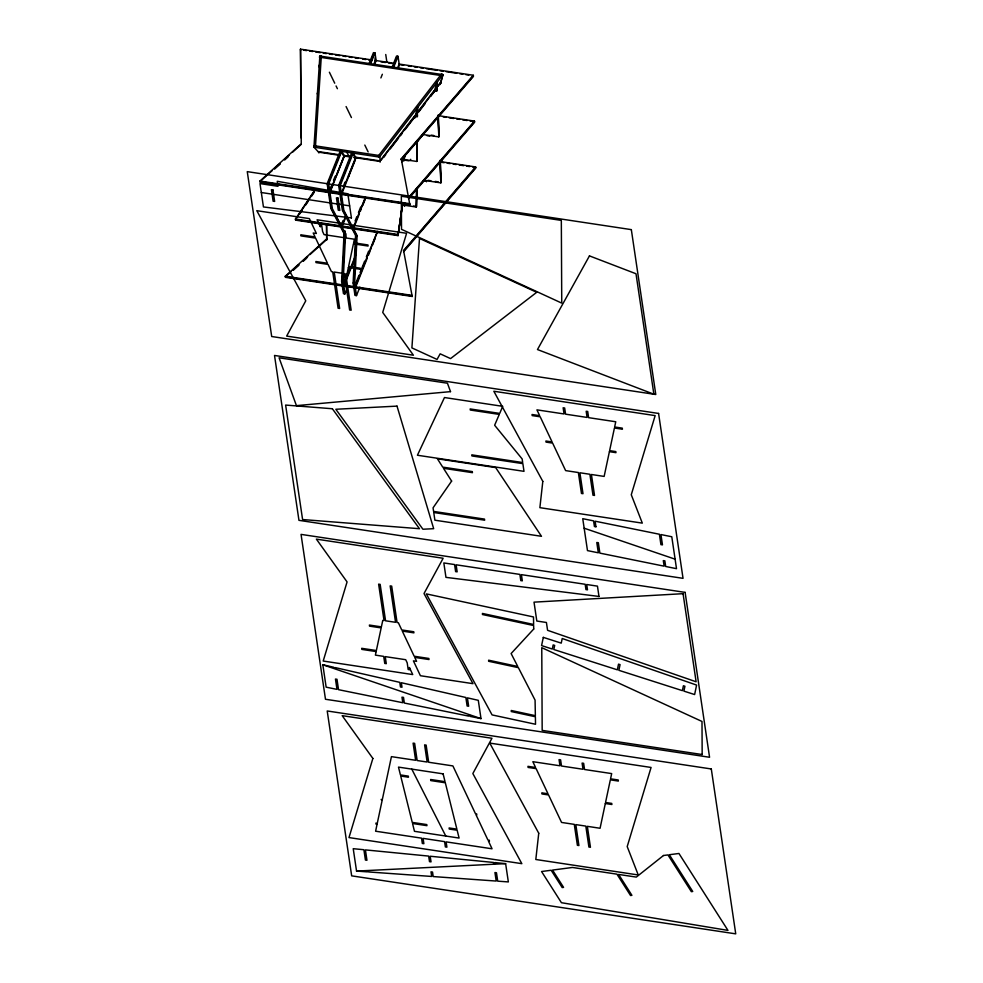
<?xml version="1.0" encoding="UTF-8"?>
<svg xmlns="http://www.w3.org/2000/svg" width="983" height="983" viewBox="0 0 983 983"><rect width="100%" height="100%" fill="white"/><g stroke="black" fill="none" stroke-linecap="round" stroke-linejoin="round"><path stroke-width="1.47" d="M404.578 206.356L404.418 205.25L416.313 207.044L416.485 188.625M401.85 161.851L403.681 159.467L416.743 161.445L416.927 141.478M380.151 161.986L379.991 160.893L414.961 115.502L417.161 115.834L417.222 108.327L414.801 118.095M416.718 188.048L416.546 206.467L413.573 206.025M416.964 160.868L417.148 140.901M417.394 115.257L417.456 107.749M416.939 189.006L416.313 207.044M417.382 140.323L416.743 161.445M417.689 107.159L417.161 115.834M342.133 284.824L341.605 281.249L344.075 233.659L340.388 226.668L341.924 226.901L345.611 233.893L343.141 281.482L343.681 285.058L355.6 255.224M353.659 286.557L353.13 282.993L355.588 235.404L351.914 228.4L353.45 228.634L357.124 235.637L354.666 283.227L355.195 286.79L377.349 231.398M319.143 152.709L313.946 147.192L319.844 56.056L321.355 55.712L315.445 146.848L313.946 147.192L314.302 145.705L379.807 155.597L380.089 161.556M398.054 235.613L402.403 204.673L398.054 235.613L295.613 220.143L295.453 219.037L313.946 191.316L314.118 192.422L311.586 196.195M403.816 160.954L405.475 154.134M434.191 92.218L436.698 82.769L437.042 90.338L435.801 90.153M440.065 84.538L442.964 74.647L441.588 73.872L378.074 156.309L379.438 157.083L442.964 74.647L319.844 56.056L319.377 57.174L442.485 75.765M440.519 83.494L442.964 74.647M369.116 63.502L373.454 52.652L374.99 52.885L376.133 60.577L374.449 64.767M369.878 63.612L374.216 52.763M370.652 63.723L374.99 52.885M374.24 63.256L375.359 60.455L374.978 57.899M340.167 151.149L327.142 183.698L328.285 191.39M340.929 151.271L327.917 183.809L329.059 191.501M329.612 190.112L331.283 185.947M333.495 180.393L335.166 176.227M349.26 156.248L344.271 155.498L329.821 191.624L328.678 183.932L341.703 151.382L344.714 156.678M337.132 174.114L344.357 156.051L349.346 156.801M380.888 77.94L382.35 74.266M351.681 152.893L338.668 185.431L339.811 193.123M352.455 153.004L339.442 185.554L340.573 193.246M343.362 186.303L345.021 182.125M379.991 160.893L355.797 157.231L341.347 193.356L340.204 185.664L353.216 153.127L356.239 158.41M348.646 175.846L355.871 157.784M392.156 66.979L396.493 56.129L398.029 56.363L399.172 64.055L397.501 68.245M342.059 193.073L355.404 159.725M392.93 67.09L397.267 56.24M393.691 67.213L398.029 56.363M398.213 67.95L399.331 65.148M341.371 224.738L343.042 220.561M328.445 192.484L330.816 208.421L340.044 226.016L341.593 226.25L346.041 215.105M341.924 226.901L345.746 217.354M355.121 220.905L356.792 216.727M358.463 212.561L360.687 206.995M339.971 194.229L342.33 210.165L351.57 227.749L353.106 227.982L365.32 197.448M362.1 206.258L365.406 198.001M353.991 227.27L359.446 213.63M360.54 210.903L362.014 205.717M362.727 205.435L364.939 199.918M343.472 283.522L345.18 279.258M346.311 276.42L349.162 269.317M344.972 283.313L355.195 257.743M342.305 285.918L343.448 293.622L344.984 293.843L347.798 286.803M417.148 116.903L417.615 115.748M356.129 282.416L358.979 275.314M360.11 272.475L364.656 261.109M366.364 256.858L368.637 251.169M370.616 248.994L376.87 233.376M355.932 286.471L367.286 258.062M368.428 255.224L370.136 250.972M372.397 245.283L375.248 238.181M435.58 90.731L436.034 89.576L435.051 89.428M417.652 112.013L434.203 90.522L436.808 90.915L436.931 82.191M410.267 160.462L410.722 159.307M353.819 287.663L354.961 295.355L356.497 295.588L359.876 287.134M417.406 141.663L422.936 134.499L438.836 136.895L438.369 114.79M426.487 181.781L426.327 180.675L440.863 182.875L440.396 160.77M299.815 213.839L302.334 210.055M305.701 205.017L308.22 201.245M436.919 87.008L440.654 82.167L440.814 83.26M380.999 160.241L415.047 116.055L416.19 116.227M418.647 111.374L434.289 91.075L435.653 91.284M437.939 86.344L440.728 82.719M383.837 157.206L385.68 154.822M390.276 148.851L398.557 138.099M400.4 135.715L402.244 133.319M405.008 129.744L415.121 116.596L414.961 115.502M418.733 111.927L425.172 103.559M430.689 96.395L434.375 91.628L434.203 90.522M441.22 160.659L445.889 154.601M473.302 75.249L473.462 76.342L401.408 159.934L401.248 158.828L473.302 75.249L399.012 64.03M401.322 159.381L473.388 75.802M408.412 197.718L474.47 121.093L438.615 115.687M404.492 202.903L402.489 205.226L397.968 235.06L295.527 219.59L314.032 191.869L314.007 188.822M408.498 198.259L474.543 121.646M402.575 205.779L404.578 203.456M408.572 198.812L474.629 122.199L474.47 121.093M475.625 166.938L475.797 168.044L403.73 251.623L403.571 250.53L475.625 166.938L439.585 161.495M403.657 251.07L475.711 167.491L472.712 167.036M259.917 181.069L409.714 203.678L409.874 204.783L260.09 182.162L259.917 181.069L301.265 143.739L300.466 49.15L371.721 59.914M272.291 170.514L260.003 181.609L409.788 204.231M274.527 168.498L280.118 163.448M284.579 159.418L289.051 155.388M292.406 152.353L301.339 144.28M274.613 169.051L280.192 164.001M284.665 159.971L288.019 156.936M285.291 276.235L412.037 295.379L412.209 296.473L285.463 277.341L285.291 276.235L326.639 238.906L326.516 225.181M290.968 271.738L285.377 276.788L412.123 295.932M293.192 269.723L298.783 264.685M303.256 260.642L307.728 256.612M309.952 254.597L326.712 239.459M293.278 270.276L298.869 265.226M303.329 261.195L306.684 258.173M356.546 871.085L505.631 863.639L508.346 881.923L497.717 881.161L496.476 872.769L494.941 872.535L496.206 881.051L433.208 876.566L432.532 872.056L430.996 871.823L431.684 876.455L368.686 871.958L367.064 871.098L367.175 871.847L356.546 871.085L353.229 848.685L363.894 849.73L365.418 860.051L366.954 860.285L365.418 849.89L428.662 856.095L429.497 861.649L431.033 861.882L430.185 856.242L493.441 862.447L493.564 863.246L495.1 863.479L494.965 862.595L505.631 863.639M374.756 60.368L394.466 63.342M303.575 50.158L306.61 50.612M309.645 51.079L312.68 51.534M315.703 51.988L320.261 52.677M323.284 53.131L326.319 53.586M329.354 54.053L332.389 54.507M335.412 54.962L339.971 55.65M342.993 56.105L346.028 56.572M349.063 57.026L352.098 57.481M355.121 57.936L358.156 58.402M362.702 59.091L365.737 59.545M368.772 60L371.807 60.455M380.9 61.831L385.447 62.519M388.482 62.973L391.517 63.44M400.609 64.804L403.644 65.271M408.191 65.959L411.226 66.414M414.248 66.869L417.284 67.323M420.319 67.79L423.354 68.245M426.389 68.699L436.993 70.309M440.028 70.764L443.063 71.218M446.098 71.673L456.702 73.283M459.737 73.737L462.772 74.192M465.807 74.647L468.83 75.113M443.186 116.903L446.171 117.358M449.157 117.813L453.642 118.488M456.628 118.943L459.614 119.385M462.6 119.84L467.085 120.516M470.071 120.97L473.056 121.413M416.571 114.52L415.809 114.409L415.969 115.502M415.895 114.95L416.657 115.072M431.181 135.126L433.81 135.519M427.015 135.654L429.694 136.059M441.17 162.281L444.169 162.723M447.179 163.178L450.177 163.633M453.188 164.087L456.186 164.542M459.184 164.997L463.693 165.672M466.704 166.127L469.702 166.582M403.767 160.02L409.026 160.819M313.946 147.192L379.438 157.083M320.053 151.837L338.201 154.577M318.615 152.156L339.799 155.363M353.733 157.464L380.077 161.445M428.01 180.319L430.923 180.761M435.285 181.413L438.185 181.855M423.476 180.786L426.401 181.228M406.139 204.894L409.112 205.349M261.306 192.521L272.07 194.143M273.606 194.376L337.353 204.009M338.889 204.231L349.641 205.865M295.453 219.037L397.894 234.507M344.075 233.659L345.611 233.893M355.588 235.404L357.124 235.637M341.605 281.249L343.141 281.482M353.13 282.993L354.666 283.227M481.006 718.61L470.157 716.41L470.034 715.526L468.498 715.292L468.608 716.091L404.345 703.042L403.509 697.402L401.973 697.168L402.797 702.734L338.533 689.685L336.997 679.278L335.461 679.044L336.985 689.366L326.147 687.166L322.829 664.766L333.704 667.248L333.815 667.998L335.35 668.231L335.264 667.604L399.786 682.362L400.462 686.994L401.998 687.228L401.334 682.718L465.856 697.488L467.122 706.003L468.658 706.236L467.404 697.844L478.291 700.326L481.006 718.61L322.829 664.766M584.16 528.203L675.1 559.167M353.204 154.331L355.465 158.3M346.692 152.132L349.702 157.427M341.679 152.586L343.19 155.24M353.106 227.982L343.866 210.399L341.506 194.462M352.344 227.872L343.104 210.288L340.745 194.339M352.688 228.523L356.362 235.515L353.905 283.104L354.433 286.68M341.593 226.25L332.352 208.654L329.981 192.717L344.271 155.498M340.818 226.127L331.578 208.543L329.219 192.607M341.162 226.778L344.836 233.782L342.379 281.371L342.907 284.935M411.791 769.124L445.778 836.041M329.379 72.214L334.724 83.199M336.063 85.951L337.402 88.703M346.09 106.569L351.435 117.567M364.804 145.054L368.146 151.923M317.239 93.225L318.025 95.855M319.266 65.038L319.917 67.643M319.033 65.615L320.003 69.523M401.248 158.828L409.874 204.783M403.571 250.53L412.209 296.473M416.116 115.675L416.276 116.78M403.681 159.467L403.853 160.573M385.741 54.507L386.86 62.027M370.542 248.441L370.702 249.547M355.797 157.231L355.957 158.337M348.572 175.293L348.732 176.399M355.367 287.896L356.497 295.588M354.593 287.773L355.735 295.478M337.046 173.561L337.206 174.655M343.841 286.151L344.984 293.843M343.067 286.041L344.21 293.733M318.541 151.615L318.701 152.709M300.466 49.15L300.626 50.244M326.639 238.906L326.798 240.012L326.589 224.198M438.135 115.367L439.069 136.318M440.175 161.347L441.097 182.297M436.477 83.346L436.808 90.915M437.914 115.945L438.836 136.895M439.868 160.426L440.863 182.875M300.552 49.703L301.289 138.185M419.495 238.439L411.902 347.896L437.042 359.434L440.151 353.819L450.558 358.598L536.718 292.295L419.495 238.439M542.813 481.387L539.876 507.67L642.317 523.128L631.27 494.744L655.157 415.612L493.847 391.259L542.813 481.387M538.745 833.228L535.809 859.498L638.25 874.968L627.203 846.584L651.078 767.453L489.767 743.099L538.745 833.228M543.304 637.377L541.584 645.598L552.299 649.026L553.159 644.922L554.682 645.413L553.822 649.517L617.336 669.828L618.528 664.139L620.064 664.631L618.872 670.32L682.386 690.644L683.406 685.753L684.93 686.245L683.91 691.123L694.625 694.551L696.603 685.077L562.215 638.508L561.244 643.128L543.304 637.377M348.387 267.487L347.011 273.974L345.758 273.778L351.164 310.21L349.629 309.977L344.222 273.557L334.232 272.045L339.639 308.478L338.103 308.244L332.696 271.812L331.443 271.627L328.039 264.415L316.022 262.596L315.862 261.503L327.486 263.247L315.604 238.119L300.933 235.895L300.773 234.802L315.051 236.952L313.184 232.996L316.403 233.487L309.375 218.619L256.796 210.681L305.774 300.81L286.655 336.088L413.401 355.219L382.719 312.422L406.593 233.303L317.054 219.787L320.409 226.864L320.065 224.603L321.601 224.837L322.596 231.496L324.083 234.642L344.541 237.739L343.497 230.673L345.033 230.907L346.077 237.972L354.396 239.225L353.634 242.776L367.925 244.939L368.097 246.045L353.413 243.821L348.609 266.442L360.233 268.199L360.405 269.293L348.387 267.487M376.145 651.569L375.395 655.12L383.702 656.386L384.758 663.439L386.294 663.672L385.238 656.619L405.709 659.704L407.195 662.849L408.178 669.509L409.714 669.742L409.383 667.482L412.737 674.571L323.198 661.043L347.073 581.924L316.379 539.126L443.136 558.258L424.017 593.535L472.983 683.664L420.417 675.726L413.388 660.859L416.608 661.35L414.728 657.394L429.018 659.544L428.858 658.45L414.187 656.239L402.305 631.098L413.929 632.855L413.757 631.75L401.752 629.943L398.348 622.731L397.083 622.534L391.689 586.114L390.153 585.88L395.547 622.3L385.569 620.801L380.163 584.369L378.627 584.135L384.034 620.568L382.768 620.371L381.392 626.859L369.387 625.053L369.547 626.146L381.171 627.904L376.366 650.525L361.695 648.313L361.867 649.407L376.145 651.569M377.054 824.332L375.604 831.213L421.547 838.155L422.334 843.463L423.87 843.684L423.083 838.376L444.586 841.632L445.373 846.941L446.909 847.174L446.122 841.866L492.065 848.796L488.453 841.153L489.436 841.301L489.276 840.207L487.912 839.998L476.03 814.858L476.792 814.968L476.632 813.875L475.477 813.703L452.893 765.917L428.686 762.255L426.143 745.102L424.607 744.868L427.15 762.034L417.173 760.523L414.629 743.357L413.093 743.136L415.637 760.289L391.431 756.64L382.301 799.634L381.158 799.462L382.08 800.678L377.275 823.287L375.911 823.09L376.084 824.184L377.054 824.332M609.399 451.676L604.14 476.423L591.422 474.494L594.518 495.444L592.982 495.211L589.886 474.273L579.896 472.762L583.005 493.699L581.469 493.466L578.36 472.528L565.63 470.611L552.63 443.112L546.057 442.117L545.897 441.011L552.09 441.945L540.208 416.804L532.184 415.6L532.024 414.494L539.655 415.649L536.915 409.85L564.045 413.954L563.124 407.761L564.66 407.994L565.581 414.175L587.084 417.431L586.175 411.25L587.711 411.472L588.62 417.664L615.751 421.756L614.645 426.978L622.276 428.133L622.448 429.227L614.424 428.023L609.62 450.632L615.813 451.578L615.972 452.671L609.399 451.676M605.319 803.516L600.072 828.264L587.342 826.334L590.451 847.285L588.915 847.051L585.807 826.101L575.817 824.602L578.926 845.54L577.39 845.306L574.281 824.368L561.563 822.439L548.563 794.952L541.977 793.957L541.817 792.851L548.01 793.785L536.128 768.645L528.104 767.44L527.945 766.335L535.575 767.49L532.835 761.69L559.966 765.782L559.044 759.601L560.593 759.834L561.502 766.015L583.017 769.271L582.096 763.078L583.632 763.312L584.553 769.505L611.672 773.596L610.566 778.819L618.209 779.974L618.368 781.067L610.345 779.851L605.54 802.472L611.745 803.406L611.905 804.512L605.319 803.516M372.876 758.446L348.99 837.577L521.826 863.664L472.848 773.547L491.967 738.27L342.182 715.649L372.876 758.446M499.278 414.408L494.633 425.258L522.157 458.963L522.698 462.538L471.779 454.846L471.938 455.952L522.858 463.644L524 471.336L417.419 455.24L444.476 397.537L502.731 406.335L499.708 413.401L470.144 408.94L470.304 410.034L499.278 414.408M589.456 255.887L537.48 349.543L653.867 394.22L636.001 273.753L589.456 255.887M451.627 481.08L433.061 507.83L433.589 511.406L484.508 519.098L484.668 520.191L433.749 512.512L434.891 520.204L541.473 536.3L495.665 467.589L437.423 458.803L442.719 467.109L472.282 471.582L472.454 472.676L443.48 468.301L451.627 481.08M533.72 629.022L511.111 653.548L517.758 666.462L488.625 660.195L488.637 661.276L518.373 667.666L535.071 700.117L535.366 715.673L511.258 710.488L511.271 711.557L535.391 716.754L535.526 724.262L492.078 714.911L426.315 593.892L533.486 616.955L533.634 624.463L482.432 613.441L482.456 614.522L533.646 625.532L533.72 629.022M663.488 855.505L636.308 877.094L618.602 874.428L631.922 895.341L630.545 895.513L616.943 874.17L572.475 867.461L552.544 870.078L563.578 887.379L562.202 887.563L551.168 870.262L541.559 871.516L561.428 902.701L727.961 930.397L678.946 853.477L669.325 854.731L692.745 891.483L691.368 891.667L667.949 854.915L663.488 855.505M450.509 391.639L296.436 405.647L279.086 357.8L447.449 383.223L450.509 391.639M683.062 593.683L534.015 602.149L536.816 621.035L546.413 622.485L547.58 630.312L696.111 681.772L683.062 593.683M397.009 406.126L335.83 409.26L422.911 529.235L433.675 528.682L397.009 406.126M332.365 408.744L285.623 405.07L302.592 519.54L419.458 528.707L332.365 408.744M351.423 217.919L263.444 206.946L259.991 183.588L278.005 186.315L277.255 181.302L347.847 193.798L351.423 217.919M598.979 596.435L445.963 577.365L443.825 562.94L454.576 564.561L455.62 571.615L457.156 571.848L456.112 564.795L519.872 574.416L520.793 580.609L522.329 580.83L521.408 574.65L585.168 584.283L585.954 589.591L587.49 589.825L586.704 584.516L597.455 586.138L598.979 596.435M631.332 229.629L247.261 171.632L271.701 336.518L655.784 394.515L631.332 229.629M561.33 220.401L401.347 196.244L401.519 229.322L561.748 303.108L561.33 220.401M337.98 198.05L336.444 197.816L338.275 210.19L339.811 210.423L337.98 198.05M272.942 189.916L271.406 189.682L273.114 201.208L274.65 201.441L272.942 189.916M658.585 413.45L274.515 355.453L298.955 520.339L683.038 578.336L658.585 413.45M595.956 526.753L594.42 526.519L593.585 520.879L582.747 518.68L587.478 550.603L598.315 552.802L596.792 542.493L598.328 542.714L599.876 553.122L664.139 566.171L663.304 560.605L664.852 560.838L665.688 566.478L676.513 568.678L671.782 536.755L660.945 534.555L662.468 544.877L660.932 544.643L659.396 534.248L595.133 521.199L595.956 526.753M685.114 592.38L301.044 534.383L325.484 699.269L709.566 757.266L685.114 592.38M702.169 754.539L542.174 730.381L541.768 647.674L701.997 721.461L702.169 754.539M711.299 768.964L327.216 710.967L351.668 875.853L735.739 933.85L711.299 768.964M443.1 773.854L398.484 767.109L400.425 774.923L408.314 776.115L408.473 777.209L400.708 776.042L412.246 822.378L426.782 824.577L426.954 825.671L412.528 823.496L414.47 831.311L459.098 838.057L457.144 830.242L449.256 829.05L449.096 827.956L456.874 829.124L445.324 782.787L430.787 780.588L430.628 779.494L445.041 781.669L443.1 773.854"/></g></svg>
